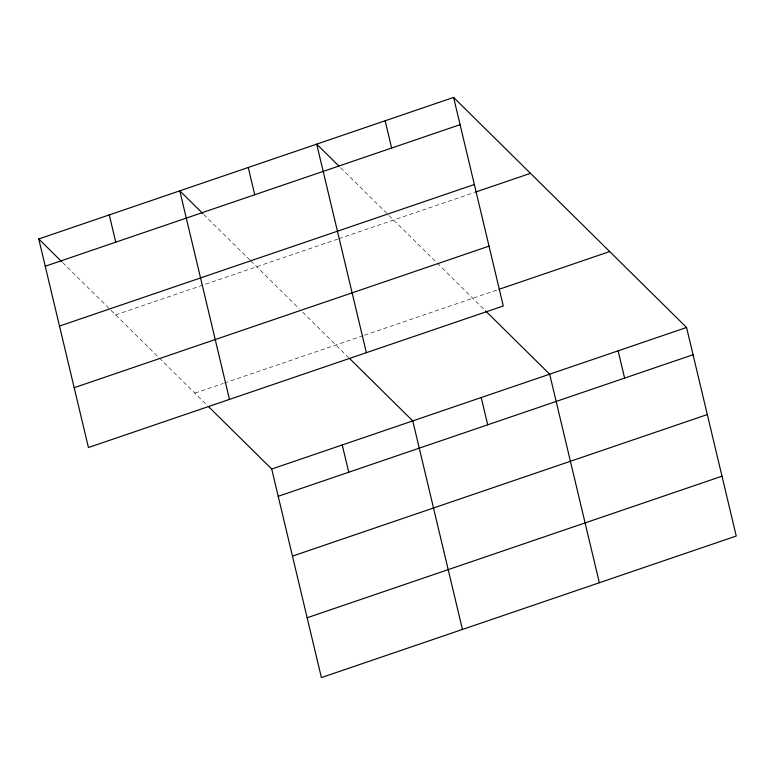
<?xml version="1.0" encoding="UTF-8"?>
<svg xmlns="http://www.w3.org/2000/svg" width="775" height="775" viewBox="0 0 775 775"><rect width="100%" height="100%" fill="white"/><g stroke="black" fill="none" stroke-linecap="round" stroke-linejoin="round"><path stroke-width="0.58" stroke-dasharray="3.88 2.91" d="M115.63 314.892L337.677 239.126M338.82 238.729L474.571 192.413M194.835 393.109L223.278 383.412M224.411 383.024L363.272 335.643M364.405 335.255L497.889 289.705M340.613 167.749L484.743 310.077M203.718 214.462L249.841 260.012M250.703 260.855L299.266 308.818M302.667 312.18L348.702 357.633M62.668 262.589L207.652 405.771"/><path stroke-width="1.16" d="M453.598 97.418L503.285 305.97L88.437 447.524L38.75 238.971L453.598 97.418L686.563 327.476L736.25 536.029L321.402 677.583L271.715 469.03L208.504 406.613M45.241 266.232L460.088 124.678M59.501 326.062L474.348 184.498M475.714 192.016L530.478 173.338M74.177 387.694L489.025 246.14M499.022 289.317L609.683 251.555M271.715 469.03L686.563 327.476M278.215 496.291L693.063 354.737M292.466 556.121L707.313 414.567M307.152 617.762L722 476.199M338.907 166.063L316.694 144.131L366.381 352.683M485.596 310.92L549.669 374.189L599.346 582.742M202.866 213.619L179.8 190.844L229.477 399.396M349.554 358.476L412.765 420.903L462.452 629.455M38.75 238.971L61.816 261.747M618.121 350.833L624.611 378.093M481.217 397.546L487.707 424.807M385.146 120.774L391.646 148.035M342.24 444.966L348.74 472.227M248.252 167.487L254.742 194.748M109.275 214.907L115.766 242.168"/></g></svg>
